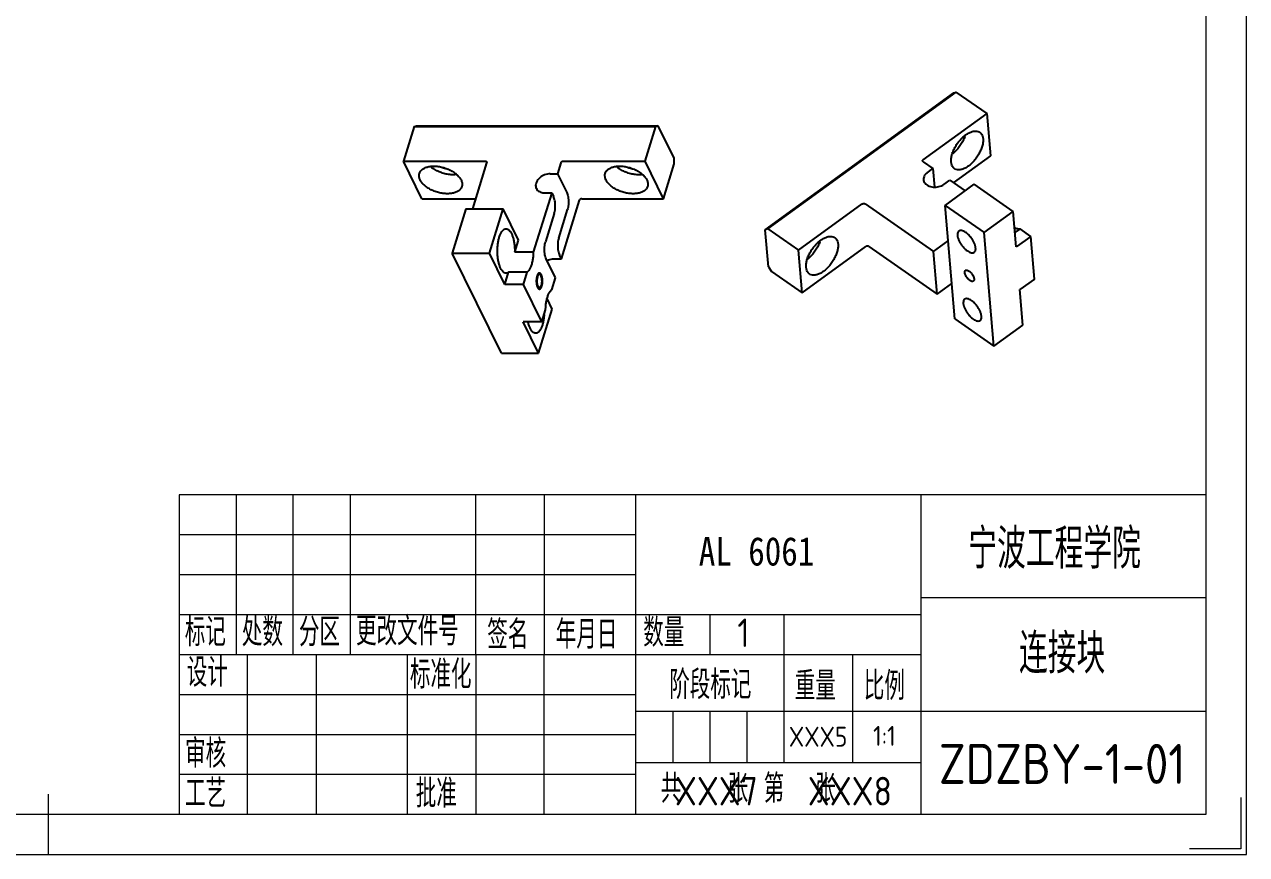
# Model space of a CAD drawing. Header units: millimetres. Extents: x 348 to 7549, y -2121 to -1262.
# Drawn here: x 2157.8 to 2372, y -2119.5 to -1974 of the extents above; entities that cross this region are included whole.
import ezdxf
from ezdxf.enums import TextEntityAlignment as Align

# ---------------------------------------------------------------- set-up
doc = ezdxf.new("R2010")
doc.units = ezdxf.units.MM
doc.header["$LTSCALE"] = 46.255
doc.layers.get('0').update_dxf_attribs({"linetype": 'CONTINUOUS'})
doc.layers.add('02___PRT_ALL_AXES', color=7, linetype='CONTINUOUS')
for name, color, linetype, lineweight in [('图框_内框线', 5, 'CONTINUOUS', 13), ('图框_外框线', 7, 'CONTINUOUS', 13), ('图框_标题栏属性', 1, 'CONTINUOUS', 13), ('图框_标题栏文字', 6, 'CONTINUOUS', 13), ('图框_角线', 5, 'CONTINUOUS', 13), ('尺寸线', 80, 'CONTINUOUS', 13), ('细实线', 20, 'CONTINUOUS', 13)]:
    doc.layers.add(name, color=color, linetype=linetype, lineweight=lineweight)
doc.styles.get("Standard").update_dxf_attribs({"font": 'txt', "width": 0.85, "bigfont": 'gbcbig.shx'})
doc.styles.add('工程字', font='gbenor.shx', dxfattribs={"bigfont": 'gbcbig.shx'})

msp = doc.modelspace()

# ---------------------------------------------------------------- linework, layer by layer
at = {"color": 7, "linetype": 'Continuous'}
for p, q in [((2287.66738, -2009.96052), (2320.70585, -1985.95694)), ((2288.1144, -2009.80285), (2321.15287, -1985.79928)), ((2320.70585, -1985.95694), (2321.15287, -1985.79928)), ((2326.53821, -1989.54065), (2321.15287, -1985.79928)), ((2315.35596, -1997.66494), (2326.53821, -1989.54065)), ((2327.17658, -1997.00746), (2326.53821, -1989.54065)), ((2226.16122, -1991.82491), (2224.27867, -1997.91685)), ((2226.16122, -1991.82491), (2226.54803, -1991.71058)), ((2226.16122, -1991.82491), (2268.48858, -1991.82491)), ((2226.54803, -1991.71058), (2268.87539, -1991.71058)), ((2266.60603, -1997.91685), (2268.48858, -1991.82491)), ((2268.87539, -1991.71058), (2268.48858, -1991.82491)), ((2271.67903, -1997.4238), (2268.87539, -1991.71058)), ((2227.51364, -2004.50902), (2224.27867, -1997.91685)), ((2224.27867, -1997.91685), (2238.60486, -1997.91685)), ((2238.84488, -1998.19375), (2236.34954, -2006.26867)), ((2251.86868, -1998.19375), (2251.26969, -2000.1321)), ((2252.27985, -1997.91685), (2266.60603, -1997.91685)), ((2269.841, -2004.50902), (2266.60603, -1997.91685)), ((2271.72355, -1998.41709), (2271.67903, -1997.4238)), ((2315.34661, -1998.01964), (2317.06012, -1999.21008)), ((2320.68177, -2001.72616), (2327.17658, -1997.00746)), ((2249.96731, -2000.1321), (2251.26969, -2000.1321)), ((2251.26969, -2000.1321), (2252.88718, -2003.42818)), ((2269.841, -2004.50902), (2271.72355, -1998.41709)), ((2316.04356, -1999.94865), (2317.06012, -1999.21008)), ((2317.06012, -1999.21008), (2317.3383, -2002.46382)), ((2318.98101, -2001.9894), (2319.99758, -2001.25083)), ((2319.18499, -2005.66965), (2324.26783, -2001.9768)), ((2319.99758, -2001.25083), (2322.69127, -2003.12222)), ((2331.1219, -2006.73855), (2324.26783, -2001.9768)), ((2227.51364, -2004.50902), (2236.89332, -2004.50902)), ((2250.24285, -2003.45497), (2247.01894, -2013.88753)), ((2248.94047, -2003.45497), (2250.24285, -2003.45497)), ((2250.24285, -2003.45497), (2250.56634, -2004.11419)), ((2255.51482, -2004.50902), (2269.841, -2004.50902)), ((2235.21207, -2006.26867), (2232.8161, -2014.02204)), ((2235.21207, -2006.26867), (2241.72397, -2006.26867)), ((2239.328, -2014.02204), (2241.72397, -2006.26867)), ((2244.41978, -2011.76215), (2241.72397, -2006.26867)), ((2251.48048, -2011.39236), (2253.02075, -2006.40805)), ((2251.93755, -2015.03145), (2255.10365, -2004.78593)), ((2293.49974, -2013.54423), (2304.68199, -2005.41994)), ((2305.18092, -2005.40536), (2317.17555, -2013.73842)), ((2319.18499, -2005.66965), (2326.03906, -2010.4314)), ((2320.88732, -2025.58114), (2319.18499, -2005.66965)), ((2326.03906, -2010.4314), (2331.1219, -2006.73855)), ((2331.65388, -2012.96088), (2331.1219, -2006.73855)), ((2250.69991, -2007.09406), (2249.15965, -2012.07837)), ((2288.1144, -2009.80285), (2287.66738, -2009.96052)), ((2288.22064, -2016.43175), (2287.66738, -2009.96052)), ((2288.1144, -2009.80285), (2293.49974, -2013.54423)), ((2327.74139, -2030.34289), (2326.03906, -2010.4314)), ((2332.31644, -2009.80915), (2331.43893, -2010.44669)), ((2334.1953, -2011.11445), (2331.65388, -2012.96088)), ((2334.1953, -2011.11445), (2332.31644, -2009.80915)), ((2334.83367, -2018.58126), (2334.1953, -2011.11445)), ((2243.76299, -2013.88753), (2244.41978, -2011.76215)), ((2294.13812, -2021.01103), (2305.32037, -2012.88675)), ((2305.8193, -2012.87217), (2317.81392, -2021.20523)), ((2317.17555, -2013.73842), (2319.71697, -2011.89199)), ((2241.44268, -2031.60117), (2232.8161, -2014.02204)), ((2232.8161, -2014.02204), (2239.328, -2014.02204)), ((2242.02381, -2019.51552), (2239.328, -2014.02204)), ((2247.01894, -2013.88753), (2243.76299, -2013.88753)), ((2250.9107, -2018.35432), (2249.29322, -2015.05824)), ((2250.63517, -2015.03145), (2251.93755, -2015.03145)), ((2251.93755, -2015.03145), (2251.61405, -2014.37223)), ((2294.13812, -2021.01103), (2293.49974, -2013.54423)), ((2317.81392, -2021.20523), (2317.17555, -2013.73842)), ((2242.02381, -2019.51552), (2242.6806, -2017.39014)), ((2245.93655, -2017.39014), (2242.6806, -2017.39014)), ((2245.27976, -2019.51552), (2245.93655, -2017.39014)), ((2288.22064, -2016.43175), (2288.75278, -2017.26966)), ((2288.75278, -2017.26966), (2294.13812, -2021.01103)), ((2245.27976, -2019.51552), (2242.02381, -2019.51552)), ((2248.51473, -2026.10769), (2245.27976, -2019.51552)), ((2250.25391, -2020.4797), (2250.9107, -2018.35432)), ((2317.81392, -2021.20523), (2320.35534, -2019.3588)), ((2334.83367, -2018.58126), (2332.29225, -2020.42769)), ((2332.82423, -2026.65003), (2332.29225, -2020.42769)), ((2247.95459, -2031.60117), (2250.35056, -2023.8478)), ((2248.51473, -2026.10769), (2249.17152, -2023.98232)), ((2250.35056, -2023.8478), (2249.4447, -2022.00186)), ((2248.51473, -2026.10769), (2245.25878, -2026.10769)), ((2247.95459, -2031.60117), (2245.25878, -2026.10769)), ((2320.88732, -2025.58114), (2327.74139, -2030.34289)), ((2327.74139, -2030.34289), (2332.82423, -2026.65003)), ((2241.44268, -2031.60117), (2247.95459, -2031.60117))]:
    msp.add_line(p, q, dxfattribs=at)
for points, start_tangent, end_tangent in [([(2238.60486, -1997.91685), (2238.70128, -1997.9304), (2238.77989, -1997.96973), (2238.833, -1998.03099), (2238.83659, -1998.03794)], (1, 0), (0.439766338, -0.898112224)), ([(2238.83659, -1998.03794), (2238.85539, -1998.10819), (2238.84488, -1998.19375)], (0.439766338, -0.898112225), (-0.295247372, -0.955420844)), ([(2251.86868, -1998.19375), (2251.91106, -1998.10819), (2251.98116, -1998.03099), (2252.07213, -1997.96973), (2252.17505, -1997.9304), (2252.27985, -1997.91685)], (0.295247372, 0.955420844), (1, 0)), ([(2315.24859, -1997.86523), (2315.25333, -1997.80595), (2315.28941, -1997.73032), (2315.35596, -1997.66494)], (-0.083080336, 0.996542853), (0.809020184, 0.587780863)), ([(2315.34661, -1998.01964), (2315.2834, -1997.95805), (2315.25126, -1997.88442), (2315.24859, -1997.86523)], (-0.82125886, 0.570555769), (-0.083080336, 0.996542853)), ([(2249.96731, -2000.1321), (2249.48493, -2000.18036), (2249.00072, -2000.32237), (2248.54282, -2000.54988), (2248.13785, -2000.84968), (2247.80936, -2001.20434), (2247.57645, -2001.59325), (2247.45267, -2001.99381), (2247.44521, -2002.38273), (2247.54984, -2002.72801)], (-1, 0), (0.440397569, -0.897802863)), ([(2316.04356, -1999.94865), (2315.72134, -2000.24339), (2315.50318, -2000.58032), (2315.40177, -2000.93984), (2315.39913, -2001.14982)], (-0.809020184, -0.587780863), (0.084888503, -0.996390457)), ([(2315.39913, -2001.14982), (2315.42301, -2001.30108), (2315.56568, -2001.64303), (2315.8215, -2001.9458), (2316.1756, -2002.19181), (2316.60739, -2002.36674), (2317.09177, -2002.46042), (2317.60058, -2002.46743), (2318.10423, -2002.38735), (2318.57347, -2002.22486), (2318.98101, -2001.9894)], (0.084888503, -0.996390457), (0.809020184, 0.587780863)), ([(2247.54984, -2002.72801), (2247.5545, -2002.73739), (2247.77418, -2003.03719), (2248.09147, -2003.26469), (2248.48791, -2003.4067), (2248.94047, -2003.45497)], (0.440397569, -0.897802863), (1, 0)), ([(2250.69991, -2007.09406), (2250.79794, -2006.6913), (2250.85861, -2006.24262), (2250.87887, -2005.77053), (2250.85772, -2005.29869), (2250.79622, -2004.85077), (2250.69744, -2004.44922), (2250.56634, -2004.11419)], (0.295247371, 0.955420844), (-0.440542709, 0.897731653)), ([(2252.88718, -2003.42818), (2253.01827, -2003.76322), (2253.11705, -2004.16476), (2253.17856, -2004.61269), (2253.19971, -2005.08453), (2253.17944, -2005.55662), (2253.11877, -2006.00529), (2253.02075, -2006.40805)], (0.440542709, -0.897731653), (-0.295247371, -0.955420844)), ([(2255.51482, -2004.50902), (2255.41002, -2004.52257), (2255.3071, -2004.56191), (2255.21613, -2004.62317), (2255.14603, -2004.70036), (2255.10365, -2004.78593)], (-1, 0), (-0.295247372, -0.955420844)), ([(2304.68199, -2005.41994), (2304.77251, -2005.37121), (2304.87812, -2005.34389), (2304.9885, -2005.34066), (2305.09284, -2005.36184), (2305.18092, -2005.40536)], (0.809020184, 0.587780863), (0.82125886, -0.570555769)), ([(2241.06515, -2011.24405), (2241.26962, -2010.70052), (2241.51106, -2010.26898), (2241.78043, -2009.96547), (2242.06752, -2009.80143), (2242.25142, -2009.7734)], (0.295247371, 0.955420844), (0.999991909, 0.004022602)), ([(2242.25142, -2009.7734), (2242.36151, -2009.783), (2242.65133, -2009.91082), (2242.92605, -2010.18007), (2243.17533, -2010.58058), (2243.38977, -2011.09728), (2243.56129, -2011.71072), (2243.6834, -2012.39779), (2243.7515, -2013.13262), (2243.76299, -2013.88753)], (0.999991909, 0.004022602), (-0.022700171, -0.999742318)), ([(2331.36248, -2009.55899), (2331.86088, -2009.74911), (2332.31644, -2009.80915)], (0.898144482, -0.439700455), (0.999778151, 0.021062961)), ([(2242.25132, -2017.5489), (2242.09756, -2017.52959), (2241.80925, -2017.3803), (2241.53765, -2017.09075), (2241.29298, -2016.67188), (2241.08445, -2016.13949), (2240.91993, -2015.51364), (2240.8056, -2014.81792), (2240.7458, -2014.07852), (2240.74278, -2013.3233), (2240.79668, -2012.58072), (2240.90548, -2011.87888), (2241.06515, -2011.24405)], (-0.999999683, 0.000796628), (0.295247371, 0.955420844)), ([(2249.29322, -2015.05824), (2249.16212, -2014.7232), (2249.06334, -2014.32166), (2249.00184, -2013.87373), (2248.98069, -2013.4019), (2249.00095, -2012.9298), (2249.06162, -2012.48113), (2249.15965, -2012.07837)], (-0.440542709, 0.897731653), (0.295247371, 0.955420844)), ([(2251.48048, -2011.39236), (2251.38245, -2011.79512), (2251.32179, -2012.2438), (2251.30152, -2012.71589), (2251.32267, -2013.18773), (2251.38417, -2013.63565), (2251.48295, -2014.0372), (2251.61405, -2014.37223)], (-0.295247371, -0.955420844), (0.440542709, -0.897731653)), ([(2305.8193, -2012.87217), (2305.73122, -2012.82865), (2305.62688, -2012.80747), (2305.5165, -2012.8107), (2305.41088, -2012.83801), (2305.32037, -2012.88675)], (-0.82125886, 0.570555769), (-0.809020184, -0.587780863)), ([(2247.01894, -2013.88753), (2246.96967, -2014.66994), (2246.85964, -2015.41045), (2246.69341, -2016.07831)], (-0.022700171, -0.999742318), (-0.295247371, -0.955420844)), ([(2249.4263, -2015.32965), (2249.66857, -2015.22173), (2250.15278, -2015.07972), (2250.63517, -2015.03145)], (0.894143853, 0.447779823), (1, 0)), ([(2242.6806, -2017.39014), (2242.3917, -2017.53293), (2242.25132, -2017.5489)], (-0.796482585, -0.604661468), (-0.999999683, 0.000796628)), ([(2246.69341, -2016.07831), (2246.4779, -2016.64575), (2246.22207, -2017.08916), (2245.93655, -2017.39014)], (-0.295247371, -0.955420844), (-0.796482585, -0.604661468)), ([(2249.17152, -2023.98232), (2249.22079, -2023.19991), (2249.33082, -2022.4594), (2249.49705, -2021.79153)], (0.022700171, 0.999742318), (0.295247371, 0.955420844)), ([(2249.49705, -2021.79153), (2249.71256, -2021.2241), (2249.96839, -2020.78069), (2250.25391, -2020.4797)], (0.295247371, 0.955420844), (0.796482585, 0.604661468)), ([(2247.42714, -2028.09644), (2247.31705, -2028.08685), (2247.02723, -2027.95903), (2246.75251, -2027.68978), (2246.50323, -2027.28926), (2246.28879, -2026.77256), (2246.11727, -2026.15913), (2246.10597, -2026.10817)], (-0.999991909, -0.004022602), (-0.213049218, 0.977041468)), ([(2248.92351, -2024.80655), (2248.88188, -2025.28912), (2248.77308, -2025.99096), (2248.61341, -2026.62579)], (-0.06044625, -0.998171454), (-0.295247371, -0.955420844)), ([(2248.61341, -2026.62579), (2248.40894, -2027.16932), (2248.1675, -2027.60087), (2247.89813, -2027.90438), (2247.61104, -2028.06841), (2247.42714, -2028.09644)], (-0.295247371, -0.955420844), (-0.999991909, -0.004022602))]:
    msp.add_spline(points, degree=3, dxfattribs=dict(at, start_tangent=start_tangent, end_tangent=end_tangent))
at = {"color": 2, "linetype": 'Continuous'}
for points, start_tangent, end_tangent in [([(2248.52656, -2019.81388), (2248.55569, -2019.69794), (2248.57026, -2019.63997), (2248.58483, -2019.582), (2248.59473, -2019.51787), (2248.60464, -2019.45374), (2248.61454, -2019.38961), (2248.62445, -2019.32548), (2248.62931, -2019.25763), (2248.63418, -2019.18978), (2248.63904, -2019.12192), (2248.64391, -2019.05407), (2248.6435, -2018.98386), (2248.64308, -2018.91365), (2248.64267, -2018.84344), (2248.64226, -2018.77323), (2248.63659, -2018.70579), (2248.63093, -2018.63835), (2248.62527, -2018.57091), (2248.61961, -2018.50346), (2248.60895, -2018.44013), (2248.5983, -2018.3768), (2248.58764, -2018.31346), (2248.57699, -2018.25013), (2248.56174, -2018.19332), (2248.5465, -2018.13651), (2248.53126, -2018.0797), (2248.52364, -2018.05129), (2248.51602, -2018.02288), (2248.5062, -2017.99844), (2248.49639, -2017.97399), (2248.47676, -2017.92509), (2248.45714, -2017.87619), (2248.44733, -2017.85175), (2248.43751, -2017.8273), (2248.42623, -2017.8086), (2248.41494, -2017.78989), (2248.39236, -2017.75248), (2248.36979, -2017.71508), (2248.3585, -2017.69637), (2248.34721, -2017.67767), (2248.33473, -2017.66495), (2248.32224, -2017.65223), (2248.29727, -2017.6268), (2248.27229, -2017.60136), (2248.25981, -2017.58865), (2248.24732, -2017.57593), (2248.23411, -2017.56968), (2248.2209, -2017.56343), (2248.19447, -2017.55094), (2248.16805, -2017.53845), (2248.15484, -2017.5322), (2248.14163, -2017.52595), (2248.12796, -2017.52648), (2248.11429, -2017.52701), (2248.08695, -2017.52808), (2248.05961, -2017.52914), (2248.04594, -2017.52967), (2248.03226, -2017.5302), (2248.01913, -2017.53747), (2248.006, -2017.54474), (2247.97974, -2017.55928), (2247.95348, -2017.57382), (2247.94034, -2017.58109), (2247.92721, -2017.58836), (2247.91488, -2017.60204), (2247.90255, -2017.61572), (2247.87789, -2017.64308), (2247.85322, -2017.67044), (2247.84089, -2017.68413), (2247.82856, -2017.69781), (2247.8175, -2017.71738), (2247.80644, -2017.73695), (2247.78431, -2017.77609), (2247.76219, -2017.81523), (2247.75113, -2017.83481), (2247.74007, -2017.85438), (2247.73055, -2017.87958), (2247.72102, -2017.90477), (2247.70198, -2017.95517), (2247.6639, -2018.05597)], (0.243711351, 0.969847811), (-0.353433732, -0.935459565)), ([(2247.6639, -2018.05597), (2247.63477, -2018.17191), (2247.6202, -2018.22988), (2247.60563, -2018.28784), (2247.59573, -2018.35198), (2247.58582, -2018.41611), (2247.57592, -2018.48024), (2247.56601, -2018.54437), (2247.56115, -2018.61222), (2247.55628, -2018.68007), (2247.55142, -2018.74792), (2247.54655, -2018.81577), (2247.54697, -2018.88598), (2247.54738, -2018.95619), (2247.54779, -2019.0264), (2247.54821, -2019.09662), (2247.55387, -2019.16406), (2247.55953, -2019.2315), (2247.56519, -2019.29894), (2247.57085, -2019.36638), (2247.58151, -2019.42971), (2247.59216, -2019.49305), (2247.60282, -2019.55638), (2247.61347, -2019.61971), (2247.62872, -2019.67653), (2247.64396, -2019.73334), (2247.6592, -2019.79015), (2247.66682, -2019.81856), (2247.67445, -2019.84696), (2247.68426, -2019.87141), (2247.69407, -2019.89586), (2247.7137, -2019.94476), (2247.73332, -2019.99365), (2247.74314, -2020.0181), (2247.75295, -2020.04255), (2247.76424, -2020.06125), (2247.77552, -2020.07995), (2247.7981, -2020.11736), (2247.82067, -2020.15477), (2247.83196, -2020.17347), (2247.84325, -2020.19218), (2247.85573, -2020.20489), (2247.86822, -2020.21761), (2247.89319, -2020.24305), (2247.91817, -2020.26848), (2247.93066, -2020.2812), (2247.94314, -2020.29392), (2247.95635, -2020.30016), (2247.96956, -2020.30641), (2247.99599, -2020.31891), (2248.02241, -2020.3314), (2248.03562, -2020.33765), (2248.04883, -2020.34389), (2248.0625, -2020.34336), (2248.07617, -2020.34283), (2248.10351, -2020.34177), (2248.13086, -2020.34071), (2248.14453, -2020.34018), (2248.1582, -2020.33965), (2248.17133, -2020.33238), (2248.18446, -2020.32511), (2248.21072, -2020.31057), (2248.23699, -2020.29603), (2248.25012, -2020.28876), (2248.26325, -2020.28149), (2248.27558, -2020.26781), (2248.28791, -2020.25413), (2248.31257, -2020.22676), (2248.33724, -2020.1994), (2248.34957, -2020.18572), (2248.3619, -2020.17204), (2248.37296, -2020.15247), (2248.38402, -2020.1329), (2248.40615, -2020.09375), (2248.42827, -2020.05461), (2248.43933, -2020.03504), (2248.4504, -2020.01547), (2248.45992, -2019.99027), (2248.46944, -2019.96507), (2248.48848, -2019.91467), (2248.52656, -2019.81388)], (-0.243711351, -0.969847811), (0.353433732, 0.935459565))]:
    msp.add_spline(points, degree=3, dxfattribs=dict(at, start_tangent=start_tangent, end_tangent=end_tangent))
at = {"layer": '02___PRT_ALL_AXES', "color": 7, "linetype": 'Continuous'}
for centre in [(2232.59391, -1995.34343), (2265.15341, -1995.34343)]:
    msp.add_arc(centre, 3.98106, 245.9978688, 259.5765848, dxfattribs=at)
for points, start_tangent, end_tangent in [([(2320.2497, -1998.07477), (2320.26213, -1997.46116), (2320.39619, -1996.7856), (2320.64603, -1996.07761), (2321.00072, -1995.36815), (2321.44477, -1994.6882), (2321.95878, -1994.0675), (2322.52026, -1993.53317), (2323.10469, -1993.10856), (2323.68653, -1992.81223), (2324.24034, -1992.65713), (2324.74191, -1992.65004), (2325.16934, -1992.79127), (2325.2635, -1992.85024)], (-0.085184134, 0.996365226), (0.820131622, -0.572174905)), ([(2322.71901, -1993.3909), (2322.43941, -1994.122), (2322.03382, -1994.87712), (2321.53165, -1995.5884), (2320.95808, -1996.22018), (2320.44661, -1996.66265)], (-0.292482928, -0.956270745), (-0.794065063, -0.607832769)), ([(2325.2635, -1992.85024), (2325.50393, -1993.07465), (2325.73107, -1993.48778), (2325.84083, -1994.01263)], (0.820131622, -0.572174905), (0.085184134, -0.996365226)), ([(2325.84083, -1994.01263), (2325.82841, -1994.62624), (2325.69434, -1995.3018), (2325.44451, -1996.00978), (2325.08981, -1996.71925), (2324.64576, -1997.39919), (2324.13176, -1998.01989), (2323.57027, -1998.55422), (2322.98584, -1998.97883), (2322.404, -1999.27516), (2321.8502, -1999.43026), (2321.34862, -1999.43735), (2320.92119, -1999.29612), (2320.82703, -1999.23716)], (0.085184134, -0.996365226), (-0.820131622, 0.572174905)), ([(2320.82703, -1999.23716), (2320.5866, -1999.01275), (2320.35946, -1998.59961), (2320.2497, -1998.07477)], (-0.820131622, 0.572174905), (-0.085184134, 0.996365226)), ([(2227.19854, -2001.21293), (2227.03019, -2000.71039), (2227.02573, -2000.2298), (2227.06512, -2000.06515)], (-0.440542709, 0.897731653), (0.296209985, 0.955122843)), ([(2227.06512, -2000.06515), (2227.18535, -1999.79218), (2227.50208, -1999.41666), (2227.96207, -1999.11964), (2228.54523, -1998.91411), (2229.22605, -1998.80905), (2229.9748, -1998.80905), (2230.75874, -1998.91411), (2231.54362, -1999.11964), (2232.29512, -1999.41666), (2232.98041, -1999.79218), (2233.56954, -2000.2298), (2234.03675, -2000.71039), (2234.36163, -2001.21293)], (0.296209984, 0.955122843), (0.440542709, -0.897731653)), ([(2233.59967, -2000.27015), (2232.99309, -2000.30719), (2232.16638, -2000.24659), (2231.32164, -2000.06782), (2230.50125, -1999.77985), (2229.74632, -1999.39712), (2229.09472, -1998.93882), (2228.99259, -1998.85146)], (-0.992000885, -0.126230914), (-0.750039631, 0.661392888)), ([(2259.75805, -2001.21293), (2259.5897, -2000.71039), (2259.58523, -2000.2298), (2259.62463, -2000.06515)], (-0.440542709, 0.897731653), (0.296209985, 0.955122843)), ([(2259.62463, -2000.06515), (2259.74486, -1999.79218), (2260.06158, -1999.41666), (2260.52158, -1999.11964), (2261.10473, -1998.91411), (2261.78556, -1998.80905), (2262.53431, -1998.80905), (2263.31825, -1998.91411), (2264.10312, -1999.11964), (2264.85463, -1999.41666), (2265.53992, -1999.79218), (2266.12904, -2000.2298), (2266.59626, -2000.71039), (2266.92114, -2001.21293)], (0.296209984, 0.955122843), (0.440542709, -0.897731653)), ([(2266.15918, -2000.27015), (2265.55259, -2000.30719), (2264.72588, -2000.24659), (2263.88115, -2000.06782), (2263.06075, -1999.77985), (2262.30583, -1999.39712), (2261.65423, -1998.93882), (2261.55209, -1998.85146)], (-0.992000885, -0.126230914), (-0.750039631, 0.661392888)), ([(2234.49505, -2002.36072), (2234.37482, -2002.63369), (2234.05809, -2003.00921), (2233.5981, -2003.30623), (2233.01494, -2003.51176), (2232.33412, -2003.61682), (2231.58537, -2003.61682), (2230.80143, -2003.51176), (2230.01655, -2003.30623), (2229.26505, -2003.00921), (2228.57976, -2002.63369), (2227.99063, -2002.19607), (2227.52342, -2001.71548), (2227.19854, -2001.21293)], (-0.296209984, -0.955122843), (-0.440542709, 0.897731653)), ([(2234.36163, -2001.21293), (2234.52998, -2001.71548), (2234.53444, -2002.19607), (2234.49505, -2002.36072)], (0.440542709, -0.897731653), (-0.296209985, -0.955122843)), ([(2267.05455, -2002.36072), (2266.93433, -2002.63369), (2266.6176, -2003.00921), (2266.1576, -2003.30623), (2265.57445, -2003.51176), (2264.89362, -2003.61682), (2264.14488, -2003.61682), (2263.36093, -2003.51176), (2262.57606, -2003.30623), (2261.82455, -2003.00921), (2261.13926, -2002.63369), (2260.55014, -2002.19607), (2260.08293, -2001.71548), (2259.75805, -2001.21293)], (-0.296209984, -0.955122843), (-0.440542709, 0.897731653)), ([(2266.92114, -2001.21293), (2267.08949, -2001.71548), (2267.09395, -2002.19607), (2267.05455, -2002.36072)], (0.440542709, -0.897731653), (-0.296209985, -0.955122843)), ([(2294.8355, -2016.53906), (2294.84792, -2015.92545), (2294.98198, -2015.24989), (2295.23182, -2014.5419), (2295.58652, -2013.83244), (2296.03057, -2013.15249), (2296.54457, -2012.53179), (2297.10606, -2011.99746), (2297.69049, -2011.57285), (2298.27232, -2011.27652), (2298.82613, -2011.12142), (2299.32771, -2011.11433), (2299.75514, -2011.25556), (2299.8493, -2011.31453)], (-0.085184134, 0.996365226), (0.820131622, -0.572174905)), ([(2321.60189, -2010.17426), (2321.56445, -2010.20407), (2321.41572, -2010.42557), (2321.35629, -2010.74047), (2321.38964, -2011.13048), (2321.51381, -2011.57294), (2321.72159, -2012.04211), (2322.00091, -2012.51075), (2322.33553, -2012.95162), (2322.706, -2013.33908), (2323.0908, -2013.65063)], (-0.812894917, -0.582410382), (0.82125886, -0.570555769)), ([(2322.81417, -2010.41502), (2322.43741, -2010.19749), (2322.09059, -2010.08662), (2321.79385, -2010.08886), (2321.60189, -2010.17426)], (-0.82125886, 0.570555769), (-0.812894917, -0.582410382)), ([(2324.30309, -2013.89139), (2324.34053, -2013.86158), (2324.48926, -2013.64008), (2324.54868, -2013.32518), (2324.51534, -2012.93517), (2324.39117, -2012.49272), (2324.18339, -2012.02354), (2323.90407, -2011.5549), (2323.56945, -2011.11404), (2323.19897, -2010.72657), (2322.81417, -2010.41502)], (0.812894917, 0.582410382), (-0.82125886, 0.570555769)), ([(2297.3048, -2011.85519), (2297.0252, -2012.58629), (2296.61961, -2013.34141), (2296.11744, -2014.05269), (2295.54388, -2014.68447), (2295.0324, -2015.12694)], (-0.292482928, -0.956270745), (-0.794065063, -0.607832769)), ([(2300.42662, -2012.47692), (2300.4142, -2013.09053), (2300.28014, -2013.76609), (2300.0303, -2014.47407), (2299.67561, -2015.18354), (2299.23155, -2015.86348), (2298.71755, -2016.48418), (2298.15606, -2017.01851), (2297.57163, -2017.44312), (2296.9898, -2017.73945), (2296.43599, -2017.89455), (2295.93441, -2017.90164), (2295.50699, -2017.76042), (2295.41282, -2017.70145)], (0.085184134, -0.996365226), (-0.820131622, 0.572174905)), ([(2299.8493, -2011.31453), (2300.08973, -2011.53894), (2300.31687, -2011.95207), (2300.42662, -2012.47692)], (0.820131622, -0.572174905), (0.085184134, -0.996365226)), ([(2323.0908, -2013.65063), (2323.46756, -2013.86816), (2323.81439, -2013.97903), (2324.11113, -2013.97679), (2324.30309, -2013.89139)], (0.82125886, -0.570555769), (0.812894917, 0.582410382)), ([(2295.41282, -2017.70145), (2295.17239, -2017.47704), (2294.94525, -2017.0639), (2294.8355, -2016.53906)], (-0.820131622, 0.572174905), (-0.085184134, 0.996365226)), ([(2323.53341, -2018.82762), (2323.30298, -2018.63624), (2323.08553, -2018.39382), (2322.89868, -2018.12001), (2322.75756, -2017.83698), (2322.6736, -2017.56767), (2322.65362, -2017.33389), (2322.69922, -2017.15458), (2322.77792, -2017.06272)], (-0.82125886, 0.570555769), (0.801723849, 0.597694629)), ([(2322.77792, -2017.06272), (2322.80671, -2017.04427), (2322.96738, -2017.0119), (2323.16823, -2017.06008), (2323.39297, -2017.18492)], (0.801723849, 0.597694629), (0.82125886, -0.570555769)), ([(2323.39297, -2017.18492), (2323.6234, -2017.3763), (2323.84084, -2017.61872), (2324.0277, -2017.89253), (2324.16882, -2018.17556), (2324.25277, -2018.44487), (2324.27276, -2018.67865), (2324.22716, -2018.85796), (2324.14846, -2018.94982)], (0.82125886, -0.570555769), (-0.801723849, -0.597694629)), ([(2247.73938, -2018.20978), (2247.67424, -2018.4966), (2247.64321, -2018.81893), (2247.64879, -2019.15065), (2247.69054, -2019.4649), (2247.76508, -2019.73621), (2247.86636, -2019.94261), (2247.98619, -2020.06737), (2248.09539, -2020.10113)], (-0.295247371, -0.955420844), (0.999801405, -0.019928626)), ([(2248.09507, -2017.76871), (2248.07561, -2017.76946), (2247.94854, -2017.83086), (2247.83335, -2017.98171), (2247.73938, -2018.20978)], (-0.999801405, 0.019928626), (-0.295247371, -0.955420844)), ([(2248.45108, -2019.66006), (2248.51622, -2019.37324), (2248.54726, -2019.05092), (2248.54167, -2018.71919), (2248.49992, -2018.40494), (2248.42538, -2018.13363), (2248.3241, -2017.92724), (2248.20427, -2017.80248), (2248.09507, -2017.76871)], (0.295247371, 0.955420844), (-0.999801405, 0.019928626)), ([(2248.09539, -2020.10113), (2248.11485, -2020.10038), (2248.24192, -2020.03898), (2248.35711, -2019.88813), (2248.45108, -2019.66006)], (0.999801405, -0.019928626), (0.295247371, 0.955420844)), ([(2324.14846, -2018.94982), (2324.11967, -2018.96827), (2323.95899, -2019.00064), (2323.75815, -2018.95246), (2323.53341, -2018.82762)], (-0.801723849, -0.597694629), (-0.82125886, 0.570555769)), ([(2322.62328, -2022.12115), (2322.58585, -2022.15096), (2322.43711, -2022.37246), (2322.37769, -2022.68736), (2322.41104, -2023.07737), (2322.53521, -2023.51983), (2322.74299, -2023.989), (2323.02231, -2024.45764), (2323.35693, -2024.89851), (2323.7274, -2025.28597), (2324.1122, -2025.59752)], (-0.812894917, -0.582410382), (0.82125886, -0.570555769)), ([(2323.83557, -2022.36191), (2323.45881, -2022.14438), (2323.11198, -2022.03351), (2322.81525, -2022.03575), (2322.62328, -2022.12115)], (-0.82125886, 0.570555769), (-0.812894917, -0.582410382)), ([(2325.32449, -2025.83828), (2325.36193, -2025.80847), (2325.51066, -2025.58697), (2325.57008, -2025.27207), (2325.53674, -2024.88206), (2325.41257, -2024.43961), (2325.20478, -2023.97043), (2324.92547, -2023.50179), (2324.59085, -2023.06093), (2324.22037, -2022.67346), (2323.83557, -2022.36191)], (0.812894917, 0.582410382), (-0.82125886, 0.570555769)), ([(2324.1122, -2025.59752), (2324.48896, -2025.81505), (2324.83579, -2025.92592), (2325.13253, -2025.92368), (2325.32449, -2025.83828)], (0.82125886, -0.570555769), (0.812894917, 0.582410382))]:
    msp.add_spline(points, degree=3, dxfattribs=dict(at, start_tangent=start_tangent, end_tangent=end_tangent))
at = {"layer": '图框_内框线'}
msp.add_lwpolyline([(1969.73788, -2112.38716), (2364.95088, -2112.38716), (2364.95088, -1829.58716), (1969.73788, -1829.58716)], close=True, dxfattribs=at)
for points in [[(2364.95088, -2056.38716), (2184.95088, -2056.38716), (2184.95088, -2112.38716), (2364.95088, -2112.38716), (2364.95088, -2056.38716)], [(2162.04188, -2119.45716), (2162.04188, -2108.85216)]]:
    msp.add_lwpolyline(points, dxfattribs=at)
at = {"layer": '图框_外框线'}
msp.add_lwpolyline([(1952.06288, -2119.45716), (2372.02088, -2119.45716), (2372.02088, -1822.51716), (1952.06288, -1822.51716)], close=True, dxfattribs=at)
at = {"layer": '图框_角线', "flags": 128}
msp.add_lwpolyline([(2371.02088, -2109.45716), (2371.02088, -2118.45716), (2362.02088, -2118.45716)], dxfattribs=at)
msp.add_lwpolyline([(2371.02088, -2109.45716), (2371.02088, -2118.45716), (2362.02088, -2118.45716)], dxfattribs=at)
at = {"layer": '尺寸线'}
for p, q in [((2194.95088, -2056.38716), (2194.95088, -2084.38716)), ((2204.95088, -2084.38716), (2204.95088, -2056.38716)), ((2214.95088, -2056.38716), (2214.95088, -2084.38716)), ((2236.95088, -2084.38716), (2236.95088, -2056.38716)), ((2248.95088, -2056.38716), (2248.95088, -2084.38716)), ((2264.95088, -2056.38716), (2264.95088, -2112.38716)), ((2314.95088, -2056.38716), (2314.95088, -2112.38716)), ((2184.95088, -2063.38716), (2264.95088, -2063.38716)), ((2184.95088, -2070.38716), (2264.95088, -2070.38716)), ((2314.95088, -2074.38716), (2364.95088, -2074.38716)), ((2184.95088, -2077.38716), (2314.95088, -2077.38716)), ((2277.95088, -2077.38716), (2277.95088, -2084.38716)), ((2290.95088, -2077.38716), (2290.95088, -2103.38716)), ((2184.95088, -2084.38716), (2314.95088, -2084.38716)), ((2196.95088, -2112.38716), (2196.95088, -2084.38716)), ((2208.95088, -2084.38716), (2208.95088, -2112.38716)), ((2224.95088, -2112.38716), (2224.95088, -2084.38716)), ((2236.95088, -2084.38716), (2236.95088, -2112.38716)), ((2248.95088, -2112.38716), (2248.95088, -2084.38716)), ((2302.95088, -2084.38716), (2302.95088, -2103.38716)), ((2184.95088, -2091.38716), (2264.95088, -2091.38716)), ((2364.95088, -2094.38716), (2264.95088, -2094.38716)), ((2271.45088, -2094.38716), (2271.45088, -2103.38716)), ((2277.95088, -2094.38716), (2277.95088, -2103.38716)), ((2284.45088, -2094.38716), (2284.45088, -2103.38716)), ((2184.95088, -2098.38716), (2264.95088, -2098.38716)), ((2314.95088, -2103.38716), (2264.95088, -2103.38716)), ((2184.95088, -2105.38716), (2264.95088, -2105.38716))]:
    msp.add_line(p, q, dxfattribs=at)

# ---------------------------------------------------------------- texts
at = {"layer": '图框_标题栏属性', "style": '工程字'}
for tag, text, p in [('宁波工程学院', 'xxx2', (2338.38341, -2065.45536)), ('连接块', 'xxx3', (2339.69794, -2083.85382)), ('ZDZBY-1-01', 'xxx4', (2339.69794, -2103.56647))]:
    msp.add_attdef(tag, text=text, height=7, dxfattribs=at).set_placement(p, align=Align.MIDDLE)
for tag, text, height, p in [('XXX5', 'xxx5', 3.5, (2296.92921, -2098.80333)), ('1:1', 'xxx6', 3.5, (2308.5514, -2098.64431)), ('XXX7', 'xxx7', 5, (2279.0979, -2108.34461)), ('XXX8', 'xxx8', 5, (2302.50149, -2108.34461))]:
    msp.add_attdef(tag, text=text, height=height, dxfattribs=at).set_placement(p, align=Align.MIDDLE_CENTER)
at = {"layer": '图框_标题栏文字', "style": '工程字'}
for s, p in [('标记', (2185.95088, -2082.94843)), ('处数', (2195.95088, -2082.94843)), ('更改文件号', (2215.95088, -2082.80002)), ('数量', (2266.2855, -2083.03868)), ('分区', (2205.95088, -2082.94843)), ('签名', (2238.95088, -2083.38716)), ('年月日', (2250.95088, -2083.38716)), ('1', (2282.79116, -2083.08186)), ('设计', (2186.2855, -2090.03868)), ('标准化', (2225.3899, -2090.38716)), ('阶段标记', (2270.84166, -2092.18716)), ('重量', (2292.84166, -2092.38716)), ('比例', (2304.95088, -2092.38716)), ('审核', (2185.99595, -2104.23876)), ('共   张 第  张', (2269.3516, -2110.38716)), ('工艺', (2185.99595, -2111.23876)), ('批准', (2226.42091, -2111.23876))]:
    msp.add_text(s, height=5, dxfattribs=at).set_placement(p)
at = {"layer": '细实线', "insert": (2276.02423, -2063.7992), "char_height": 5, "width": 34.3182427, "attachment_point": 1}
msp.add_mtext('{\\fFangSong|b0|i0|c134|p49;AL 6061}', dxfattribs=at)

doc.saveas('drawing.dxf')
